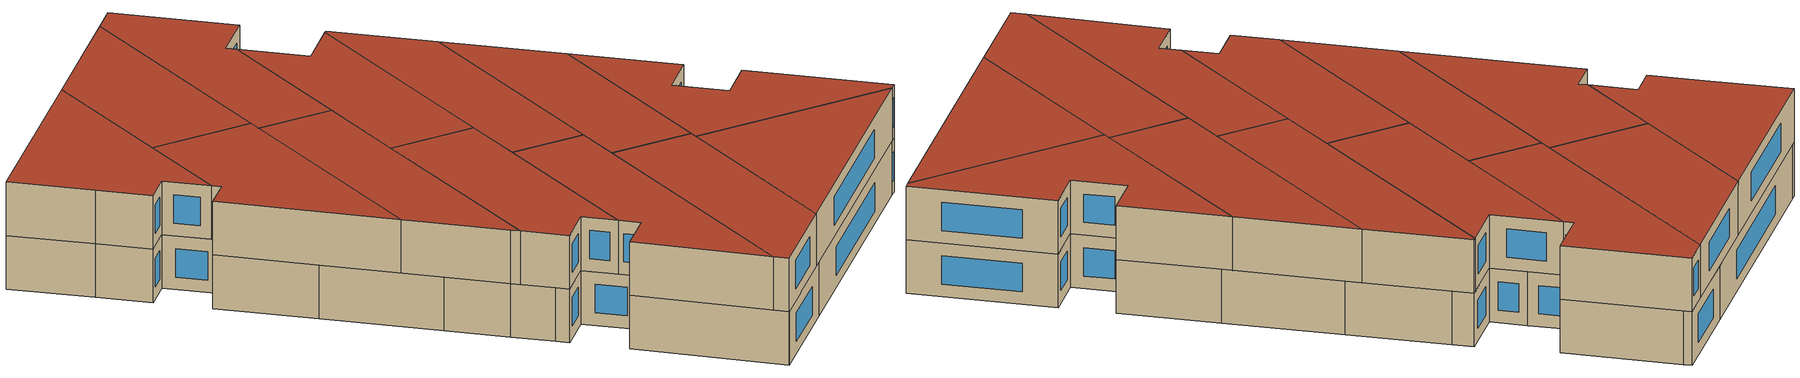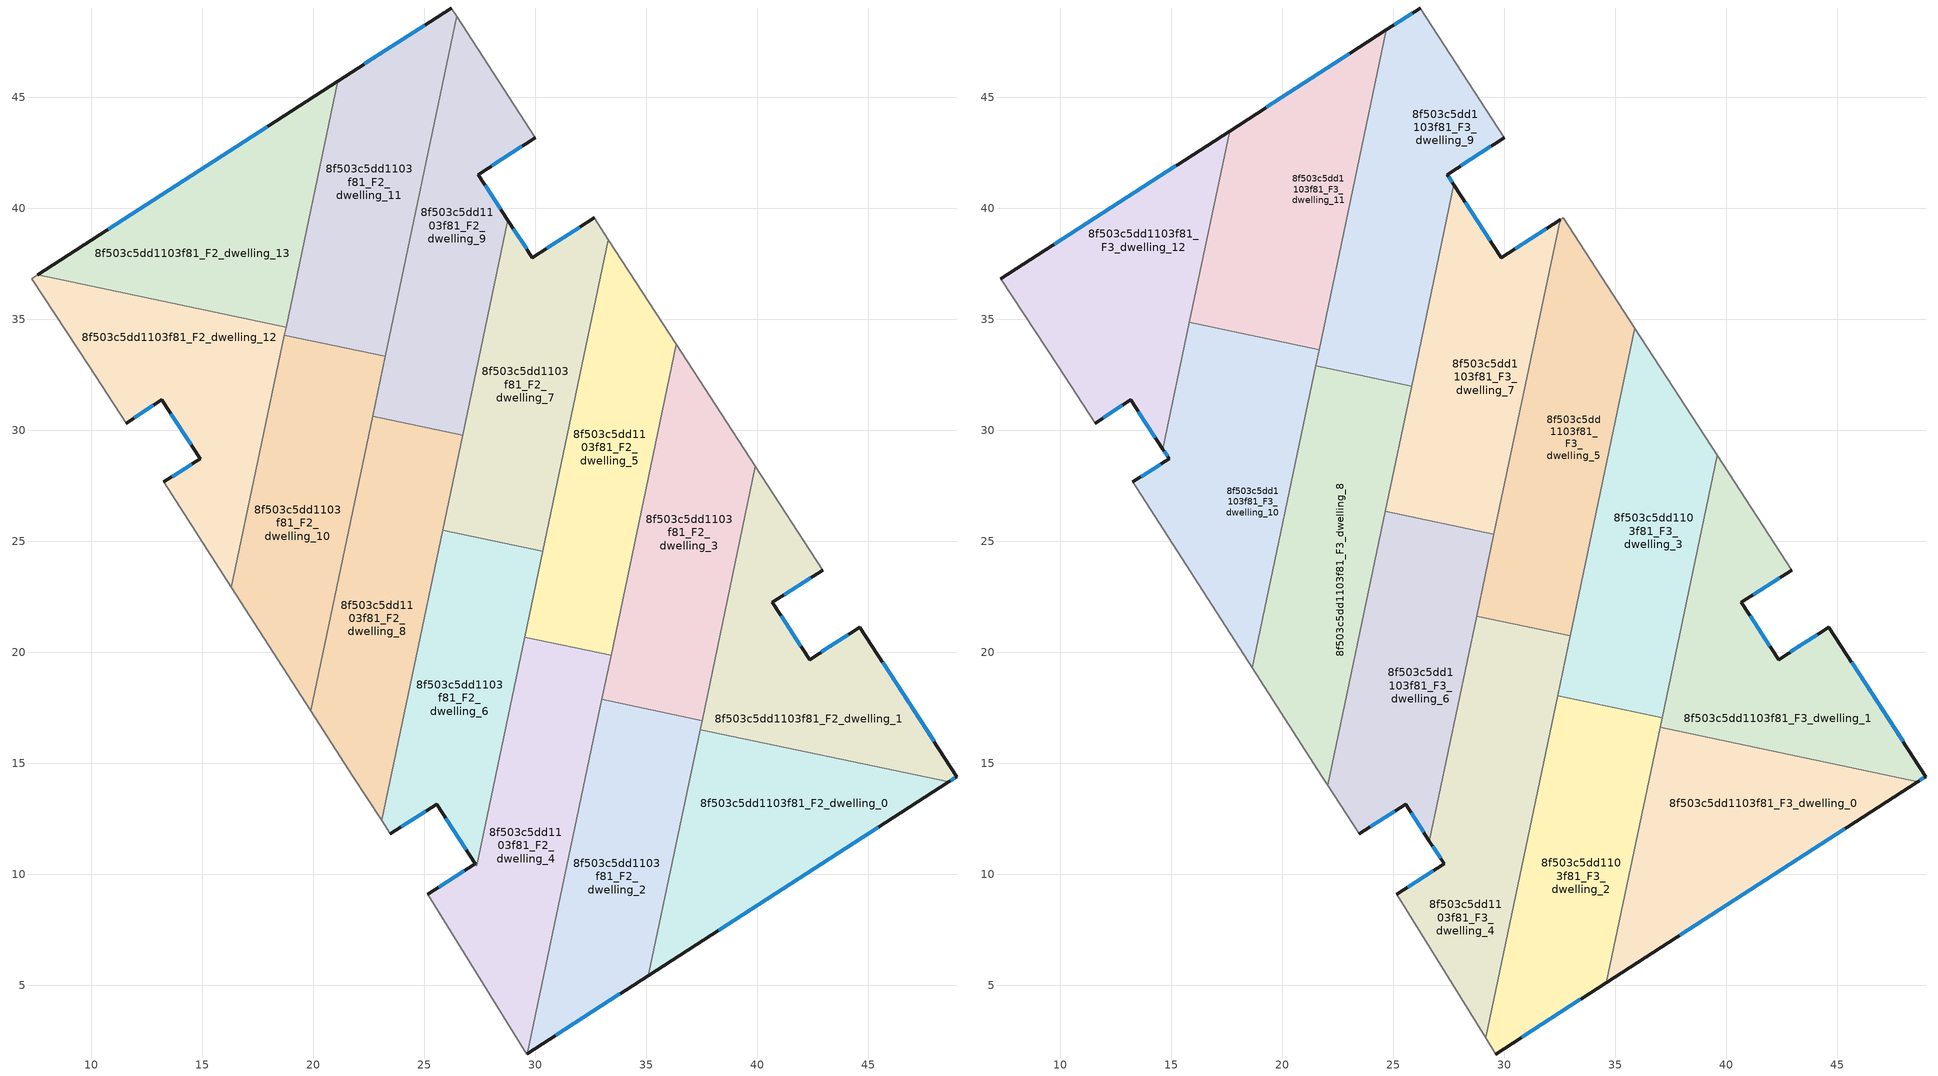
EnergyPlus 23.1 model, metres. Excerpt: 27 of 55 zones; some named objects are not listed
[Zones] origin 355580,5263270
8f503c5dd1103f81_F2_dwelling_0
 floor to 8f503c5dd1103f81_F1_dwelling_0 (EU_floor_Construction): 48.61,14.17 35.09,5.45 37.42,16.52 z6
 wall outside (EU_wall_Construction): 35.09,5.45 48.61,14.17 z6:9
 wall to 8f503c5dd1103f81_F2_dwelling_1 (EU_wall_Construction): 48.61,14.17 37.42,16.52 z6:9
 wall to 8f503c5dd1103f81_F2_dwelling_2 (EU_wall_Construction): 37.42,16.52 35.09,5.45 z6:9
 window (EU_Window_Construction): 38.27,7.49 45.44,12.12 z6.7:8.3
8f503c5dd1103f81_F2_dwelling_1
 floor to 8f503c5dd1103f81_F1_dwelling_1 (EU_floor_Construction): 42.95,23.71 40.68,22.25 42.35,19.68 44.62,21.14 48.99,14.41 48.61,14.17 37.42,16.52 39.91,28.38 z6
 wall outside (EU_wall_Construction): 48.61,14.17 48.99,14.41 44.62,21.14 42.35,19.68 40.68,22.25 42.95,23.71 z6:9
 wall adiabatic (EU_wall_Construction): 42.95,23.71 39.91,28.38 z6:9
 wall to 8f503c5dd1103f81_F2_dwelling_3 (EU_wall_Construction): 39.91,28.38 37.51,16.93 z6:9
 wall to 8f503c5dd1103f81_F2_dwelling_2 (EU_wall_Construction): 37.51,16.93 37.42,16.52 z6:9
 window (EU_Window_Construction): 44.08,20.8 42.88,20.02 / 47.96,15.99 45.64,19.56 / 48.7,14.23 48.9,14.35 / 41.21,22.6 42.41,23.37 / 41.96,20.28 41.07,21.65 z6.7:8.3
8f503c5dd1103f81_F2_dwelling_10
 floor to 8f503c5dd1103f81_F1_dwelling_10 (EU_floor_Construction): 23.23,33.34 19.88,17.37 16.31,22.93 18.7,34.29 z6
 wall to 8f503c5dd1103f81_F2_dwelling_11 (EU_wall_Construction): 23.23,33.34 18.7,34.29 z6:9
 wall adiabatic (EU_wall_Construction): 16.31,22.93 19.88,17.37 z6:9
 wall to 8f503c5dd1103f81_F2_dwelling_12 (EU_wall_Construction): 18.7,34.29 16.31,22.93 z6:9
 wall to 8f503c5dd1103f81_F2_dwelling_8 (EU_wall_Construction): 19.88,17.37 22.67,30.64 z6:9
 wall to 8f503c5dd1103f81_F2_dwelling_9 (EU_wall_Construction): 22.67,30.64 23.23,33.34 z6:9
8f503c5dd1103f81_F2_dwelling_11
 floor to 8f503c5dd1103f81_F1_dwelling_11 (EU_floor_Construction): 26.21,49.03 26.45,48.65 23.23,33.34 18.7,34.29 21.1,45.74 z6
 wall outside (EU_wall_Construction): 26.21,49.03 21.1,45.74 z6:9
 wall adiabatic (EU_wall_Construction): 26.45,48.65 26.21,49.03 z6:9
 wall to 8f503c5dd1103f81_F2_dwelling_9 (EU_wall_Construction): 23.23,33.34 26.45,48.65 z6:9
 wall to 8f503c5dd1103f81_F2_dwelling_13 (EU_wall_Construction): 21.1,45.74 18.77,34.66 z6:9
 wall to 8f503c5dd1103f81_F2_dwelling_12 (EU_wall_Construction): 18.77,34.66 18.7,34.29 z6:9
 window (EU_Window_Construction): 25.01,48.26 22.3,46.51 z6.7:8.3
8f503c5dd1103f81_F2_dwelling_12
 floor to 8f503c5dd1103f81_F1_dwelling_12 (EU_floor_Construction): 18.77,34.66 16.31,22.93 13.26,27.68 14.89,28.73 13.17,31.37 11.56,30.32 9.91,32.9 7.31,36.83 7.58,37.01 z6
 wall outside (EU_wall_Construction): 11.56,30.32 13.17,31.37 14.89,28.73 13.26,27.68 z6:9
 wall adiabatic (EU_wall_Construction): 7.58,37.01 7.31,36.83 9.91,32.9 11.56,30.32 / 13.26,27.68 16.31,22.93 z6:9
 wall to 8f503c5dd1103f81_F2_dwelling_13 (EU_wall_Construction): 18.77,34.66 7.58,37.01 z6:9
 window (EU_Window_Construction): 14.51,28.48 13.64,27.92 / 13.58,30.75 14.49,29.35 / 11.94,30.57 12.79,31.13 z6.7:8.3
8f503c5dd1103f81_F2_dwelling_13
 floor to 8f503c5dd1103f81_F1_dwelling_13 (EU_floor_Construction): 21.1,45.74 18.77,34.66 7.58,37.01 z6
 wall outside (EU_wall_Construction): 21.1,45.74 7.58,37.01 z6:9
 window (EU_Window_Construction): 17.93,43.69 10.76,39.06 z6.7:8.3
8f503c5dd1103f81_F2_dwelling_2
 floor to 8f503c5dd1103f81_F1_dwelling_2 (EU_floor_Construction): 37.51,16.93 35.09,5.45 29.64,1.92 32.99,17.88 z6
 wall outside (EU_wall_Construction): 29.64,1.92 35.09,5.45 z6:9
 wall to 8f503c5dd1103f81_F2_dwelling_3 (EU_wall_Construction): 37.51,16.93 32.99,17.88 z6:9
 wall to 8f503c5dd1103f81_F2_dwelling_4 (EU_wall_Construction): 32.99,17.88 29.64,1.92 z6:9
 window (EU_Window_Construction): 30.92,2.75 33.81,4.62 z6.7:8.3
 ceiling adiabatic (EU_roof_Construction): 34.6,5.13 37.1,17.02 32.99,17.88 29.64,1.92 z9; 35.09,5.45 37.42,16.54 37.02,16.62 37.1,17.02 34.6,5.13 z9
8f503c5dd1103f81_F2_dwelling_3
 floor to 8f503c5dd1103f81_F1_dwelling_3 (EU_floor_Construction): 36.35,33.87 39.91,28.38 37.51,16.93 32.99,17.88 z6
 wall adiabatic (EU_wall_Construction): 39.91,28.38 36.35,33.87 z6:9
 wall to 8f503c5dd1103f81_F2_dwelling_5 (EU_wall_Construction): 36.35,33.87 33.41,19.87 z6:9
 wall to 8f503c5dd1103f81_F2_dwelling_4 (EU_wall_Construction): 33.41,19.87 32.99,17.88 z6:9
 ceiling adiabatic (EU_roof_Construction): 37.51,16.93 39.91,28.38 39.59,28.88 37.11,17.06 33,17.92 32.99,17.88 z9
8f503c5dd1103f81_F2_dwelling_4
 floor to 8f503c5dd1103f81_F1_dwelling_4 (EU_floor_Construction): 33.41,19.87 29.64,1.92 29.61,1.91 25.15,9.1 27.29,10.49 27.36,10.39 29.52,20.69 z6
 wall outside (EU_wall_Construction): 27.29,10.49 25.15,9.1 z6:9
 wall to 8f503c5dd1103f81_F2_dwelling_5 (EU_wall_Construction): 33.41,19.87 29.52,20.69 z6:9
 wall adiabatic (EU_wall_Construction): 25.15,9.1 29.61,1.91 29.64,1.92 z6:9
 wall to 8f503c5dd1103f81_F2_dwelling_6 (EU_wall_Construction): 29.52,20.69 27.36,10.39 27.29,10.49 z6:9
 window (EU_Window_Construction): 26.78,10.16 25.65,9.43 z6.7:8.3
8f503c5dd1103f81_F2_dwelling_5
 floor to 8f503c5dd1103f81_F1_dwelling_5 (EU_floor_Construction): 33.28,38.59 36.35,33.87 33.41,19.87 29.52,20.69 z6
 wall adiabatic (EU_wall_Construction): 36.35,33.87 33.28,38.59 z6:9
 wall to 8f503c5dd1103f81_F2_dwelling_7 (EU_wall_Construction): 33.28,38.59 30.33,24.55 z6:9
 wall to 8f503c5dd1103f81_F2_dwelling_6 (EU_wall_Construction): 30.33,24.55 29.52,20.69 z6:9
8f503c5dd1103f81_F2_dwelling_6
 floor to 8f503c5dd1103f81_F1_dwelling_6 (EU_floor_Construction): 30.33,24.55 27.36,10.39 27.28,10.49 25.55,13.16 23.46,11.83 23.07,12.43 25.82,25.5 z6
 wall outside (EU_wall_Construction): 23.46,11.83 25.55,13.16 27.28,10.49 z6:9
 wall adiabatic (EU_wall_Construction): 23.07,12.43 23.46,11.83 z6:9
 wall to 8f503c5dd1103f81_F2_dwelling_7 (EU_wall_Construction): 30.33,24.55 25.82,25.5 z6:9
 wall to 8f503c5dd1103f81_F2_dwelling_8 (EU_wall_Construction): 25.82,25.5 23.07,12.43 z6:9
 window (EU_Window_Construction): 23.95,12.14 25.06,12.85 / 25.95,12.54 26.88,11.12 z6.7:8.3
8f503c5dd1103f81_F2_dwelling_7
 floor to 8f503c5dd1103f81_F1_dwelling_7 (EU_floor_Construction): 32.65,39.58 33.28,38.59 30.33,24.55 25.82,25.5 28.76,39.48 29.86,37.78 z6
 wall outside (EU_wall_Construction): 32.65,39.58 29.86,37.78 28.76,39.48 z6:9
 wall adiabatic (EU_wall_Construction): 33.28,38.59 32.65,39.58 z6:9
 wall to 8f503c5dd1103f81_F2_dwelling_9 (EU_wall_Construction): 28.76,39.48 26.72,29.79 z6:9
 wall to 8f503c5dd1103f81_F2_dwelling_8 (EU_wall_Construction): 26.72,29.79 25.82,25.5 z6:9
 window (EU_Window_Construction): 29.6,38.18 29.01,39.08 / 31.99,39.15 30.51,38.2 z6.7:8.3
8f503c5dd1103f81_F2_dwelling_8
 floor to 8f503c5dd1103f81_F1_dwelling_8 (EU_floor_Construction): 26.72,29.79 23.07,12.43 21.77,14.42 19.88,17.37 22.67,30.64 z6
 wall adiabatic (EU_wall_Construction): 19.88,17.37 21.77,14.42 23.07,12.43 z6:9
 wall to 8f503c5dd1103f81_F2_dwelling_9 (EU_wall_Construction): 26.72,29.79 22.67,30.64 z6:9
8f503c5dd1103f81_F2_dwelling_9
 floor to 8f503c5dd1103f81_F1_dwelling_9 (EU_floor_Construction): 26.45,48.65 30,43.19 27.42,41.53 28.76,39.48 26.72,29.79 22.67,30.64 z6
 wall outside (EU_wall_Construction): 28.76,39.48 27.42,41.53 30,43.19 z6:9
 wall adiabatic (EU_wall_Construction): 30,43.19 26.45,48.65 z6:9
 window (EU_Window_Construction): 28.03,41.92 29.4,42.8 / 28.44,39.96 27.73,41.05 z6.7:8.3
8f503c5dd1103f81_F3_dwelling_0
 floor to 8f503c5dd1103f81_F2_dwelling_0 (EU_floor_Construction): 48.61,14.17 35.09,5.45 37.42,16.52 z9
 floor adiabatic (EU_floor_Construction): 37.42,16.54 35.09,5.45 34.6,5.13 37.02,16.62 z9
 floor to 8f503c5dd1103f81_F2_dwelling_1 (EU_floor_Construction): 48.63,14.18 48.61,14.17 37.42,16.52 37.42,16.54 z9
 wall outside (EU_wall_Construction): 34.6,5.13 48.63,14.18 z9:12
 wall to 8f503c5dd1103f81_F3_dwelling_1 (EU_wall_Construction): 48.63,14.18 37.02,16.62 z9:12
 wall to 8f503c5dd1103f81_F3_dwelling_2 (EU_wall_Construction): 37.02,16.62 34.6,5.13 z9:12
 window (EU_Window_Construction): 37.9,7.25 45.34,12.05 z9.7:11.3
 roof outside (EU_roof_Construction): 48.63,14.18 37.02,16.62 34.6,5.13 z12
8f503c5dd1103f81_F3_dwelling_1
 floor to 8f503c5dd1103f81_F2_dwelling_1 (EU_floor_Construction): 42.95,23.71 40.68,22.25 42.35,19.68 44.62,21.14 48.99,14.41 48.63,14.18 37.42,16.54 39.91,28.38 z9
 floor adiabatic (EU_floor_Construction): 39.59,28.88 39.91,28.38 37.51,16.93 37.1,17.02 z9
 floor to 8f503c5dd1103f81_F2_dwelling_2 (EU_floor_Construction): 37.51,16.93 37.42,16.54 37.02,16.62 37.1,17.02 z9
 wall outside (EU_wall_Construction): 48.63,14.18 48.99,14.41 44.62,21.14 42.35,19.68 40.68,22.25 42.95,23.71 z9:12
 wall adiabatic (EU_wall_Construction): 42.95,23.71 39.59,28.88 z9:12
 wall to 8f503c5dd1103f81_F3_dwelling_3 (EU_wall_Construction): 39.59,28.88 37.11,17.06 z9:12
 wall to 8f503c5dd1103f81_F3_dwelling_2 (EU_wall_Construction): 37.11,17.06 37.02,16.62 z9:12
 window (EU_Window_Construction): 44.08,20.8 42.88,20.02 / 47.96,15.99 45.64,19.56 / 48.72,14.23 48.9,14.36 / 41.21,22.6 42.41,23.37 / 41.96,20.28 41.07,21.65 z9.7:11.3
 roof outside (EU_roof_Construction): 48.99,14.41 44.62,21.14 42.35,19.68 40.68,22.25 42.95,23.71 39.59,28.88 37.02,16.62 48.63,14.18 z12
8f503c5dd1103f81_F3_dwelling_10
 floor to 8f503c5dd1103f81_F2_dwelling_10 (EU_floor_Construction): 21.65,33.64 18.64,19.3 16.31,22.93 18.69,34.26 z9
 floor to 8f503c5dd1103f81_F2_dwelling_12 (EU_floor_Construction): 18.69,34.26 16.31,22.93 13.26,27.68 14.89,28.73 14.61,29.16 15.81,34.87 z9
 wall outside (EU_wall_Construction): 14.61,29.16 14.89,28.73 13.26,27.68 z9:12
 wall adiabatic (EU_wall_Construction): 13.26,27.68 18.64,19.3 z9:12
 wall to 8f503c5dd1103f81_F3_dwelling_11 (EU_wall_Construction): 21.65,33.64 15.81,34.87 z9:12
 wall to 8f503c5dd1103f81_F3_dwelling_8 (EU_wall_Construction): 18.64,19.3 21.5,32.91 z9:12
 wall to 8f503c5dd1103f81_F3_dwelling_12 (EU_wall_Construction): 15.81,34.87 14.61,29.16 z9:12
 wall to 8f503c5dd1103f81_F3_dwelling_9 (EU_wall_Construction): 21.5,32.91 21.65,33.64 z9:12
 window (EU_Window_Construction): 14.51,28.48 13.64,27.92 / 14.68,29.06 14.83,28.83 z9.7:11.3
 roof outside (EU_roof_Construction): 18.64,19.3 21.65,33.64 15.81,34.87 14.61,29.16 14.89,28.73 13.26,27.68 z12
8f503c5dd1103f81_F3_dwelling_11
 floor to 8f503c5dd1103f81_F2_dwelling_11 (EU_floor_Construction): 24.68,48.04 21.66,33.67 18.7,34.29 21.1,45.74 z9
 floor to 8f503c5dd1103f81_F2_dwelling_13 (EU_floor_Construction): 21.1,45.74 18.77,34.66 15.89,35.26 17.62,43.49 z9
 floor to 8f503c5dd1103f81_F2_dwelling_12 (EU_floor_Construction): 18.77,34.66 18.7,34.29 18.69,34.26 15.81,34.87 15.89,35.26 z9
 floor to 8f503c5dd1103f81_F2_dwelling_10 (EU_floor_Construction): 21.66,33.67 21.65,33.64 18.69,34.26 18.7,34.29 z9
 wall outside (EU_wall_Construction): 24.68,48.04 17.62,43.49 z9:12
 wall to 8f503c5dd1103f81_F3_dwelling_9 (EU_wall_Construction): 21.65,33.64 24.68,48.04 z9:12
 wall to 8f503c5dd1103f81_F3_dwelling_12 (EU_wall_Construction): 17.62,43.49 15.81,34.87 z9:12
 window (EU_Window_Construction): 23.02,46.98 19.28,44.56 z9.7:11.3
 roof outside (EU_roof_Construction): 21.65,33.64 24.68,48.04 17.62,43.49 15.81,34.87 z12
8f503c5dd1103f81_F3_dwelling_12
 floor to 8f503c5dd1103f81_F2_dwelling_12 (EU_floor_Construction): 15.89,35.26 14.61,29.16 13.17,31.37 11.56,30.32 9.91,32.9 7.31,36.83 7.58,37.01 z9
 floor to 8f503c5dd1103f81_F2_dwelling_13 (EU_floor_Construction): 17.62,43.49 15.89,35.26 7.58,37.01 z9
 wall outside (EU_wall_Construction): 17.62,43.49 7.31,36.83 / 11.56,30.32 13.17,31.37 14.61,29.16 z9:12
 wall adiabatic (EU_wall_Construction): 7.31,36.83 9.91,32.9 11.56,30.32 z9:12
 window (EU_Window_Construction): 15.2,41.93 9.73,38.4 / 13.51,30.85 14.27,29.68 / 11.94,30.57 12.79,31.13 z9.7:11.3
 roof outside (EU_roof_Construction): 14.61,29.16 17.62,43.49 7.31,36.83 9.91,32.9 11.56,30.32 13.17,31.37 z12
8f503c5dd1103f81_F3_dwelling_2
 floor to 8f503c5dd1103f81_F2_dwelling_4 (EU_floor_Construction): 33,17.92 29.64,1.92 29.61,1.91 29.16,2.64 32.4,18.05 z9
 floor adiabatic (EU_floor_Construction): 37.11,17.06 34.6,5.13 29.61,1.91 29.64,1.92 33,17.92 z9
 wall outside (EU_wall_Construction): 29.61,1.91 34.6,5.13 z9:12
 wall to 8f503c5dd1103f81_F3_dwelling_3 (EU_wall_Construction): 37.11,17.06 32.4,18.05 z9:12
 wall adiabatic (EU_wall_Construction): 29.16,2.64 29.61,1.91 z9:12
 wall to 8f503c5dd1103f81_F3_dwelling_4 (EU_wall_Construction): 32.4,18.05 29.16,2.64 z9:12
 window (EU_Window_Construction): 30.79,2.67 33.43,4.37 z9.7:11.3
 roof outside (EU_roof_Construction): 34.6,5.13 37.11,17.06 32.4,18.05 29.16,2.64 29.61,1.91 z12
8f503c5dd1103f81_F3_dwelling_3
 floor to 8f503c5dd1103f81_F2_dwelling_3 (EU_floor_Construction): 36.35,33.87 39.59,28.88 37.11,17.06 33,17.92 z9
 floor to 8f503c5dd1103f81_F2_dwelling_5 (EU_floor_Construction): 35.88,34.6 36.35,33.87 33.41,19.87 32.81,20 z9
 floor to 8f503c5dd1103f81_F2_dwelling_4 (EU_floor_Construction): 33.41,19.87 33,17.92 32.4,18.05 32.81,20 z9
 wall adiabatic (EU_wall_Construction): 39.59,28.88 35.88,34.6 z9:12
 wall to 8f503c5dd1103f81_F3_dwelling_5 (EU_wall_Construction): 35.88,34.6 32.97,20.76 z9:12
 wall to 8f503c5dd1103f81_F3_dwelling_4 (EU_wall_Construction): 32.97,20.76 32.4,18.05 z9:12
 roof outside (EU_roof_Construction): 37.11,17.06 39.59,28.88 35.88,34.6 32.4,18.05 z12
8f503c5dd1103f81_F3_dwelling_4
 floor to 8f503c5dd1103f81_F2_dwelling_4 (EU_floor_Construction): 32.81,20 29.16,2.64 25.15,9.1 27.29,10.49 27.36,10.39 29.52,20.69 z9
 floor to 8f503c5dd1103f81_F2_dwelling_6 (EU_floor_Construction): 29.68,21.45 27.36,10.39 27.29,10.49 26.63,11.5 28.76,21.64 z9
 floor to 8f503c5dd1103f81_F2_dwelling_5 (EU_floor_Construction): 32.97,20.76 32.81,20 29.52,20.69 29.68,21.45 z9
 wall outside (EU_wall_Construction): 26.63,11.5 27.29,10.49 25.15,9.1 z9:12
 wall to 8f503c5dd1103f81_F3_dwelling_5 (EU_wall_Construction): 32.97,20.76 28.76,21.64 z9:12
 wall adiabatic (EU_wall_Construction): 25.15,9.1 29.16,2.64 z9:12
 wall to 8f503c5dd1103f81_F3_dwelling_6 (EU_wall_Construction): 28.76,21.64 26.63,11.5 z9:12
 window (EU_Window_Construction): 26.78,11.26 27.13,10.72 / 26.79,10.16 25.65,9.43 z9.7:11.3
 roof outside (EU_roof_Construction): 29.16,2.64 32.97,20.76 28.76,21.64 26.63,11.5 27.29,10.49 25.15,9.1 z12
8f503c5dd1103f81_F3_dwelling_5
 floor to 8f503c5dd1103f81_F2_dwelling_5 (EU_floor_Construction): 33.28,38.59 35.88,34.6 32.97,20.76 29.68,21.45 z9
 floor to 8f503c5dd1103f81_F2_dwelling_7 (EU_floor_Construction): 32.65,39.58 33.28,38.59 30.33,24.55 29.41,24.74 32.51,39.49 z9
 floor to 8f503c5dd1103f81_F2_dwelling_6 (EU_floor_Construction): 30.33,24.55 29.68,21.45 28.76,21.64 29.41,24.74 z9
 wall adiabatic (EU_wall_Construction): 35.88,34.6 32.65,39.58 32.51,39.49 z9:12
 wall to 8f503c5dd1103f81_F3_dwelling_7 (EU_wall_Construction): 32.51,39.49 29.53,25.32 z9:12
 wall to 8f503c5dd1103f81_F3_dwelling_6 (EU_wall_Construction): 29.53,25.32 28.76,21.64 z9:12
 roof outside (EU_roof_Construction): 32.97,20.76 35.88,34.6 32.65,39.58 32.51,39.49 28.76,21.64 z12
8f503c5dd1103f81_F3_dwelling_6
 floor to 8f503c5dd1103f81_F2_dwelling_6 (EU_floor_Construction): 29.41,24.74 26.63,11.5 25.55,13.16 23.46,11.83 23.07,12.43 25.82,25.5 z9
 floor to 8f503c5dd1103f81_F2_dwelling_8 (EU_floor_Construction): 25.94,26.08 23.07,12.43 22.04,14.01 24.63,26.35 z9
 floor to 8f503c5dd1103f81_F2_dwelling_7 (EU_floor_Construction): 29.53,25.32 29.41,24.74 25.82,25.5 25.94,26.08 z9
 wall outside (EU_wall_Construction): 23.46,11.83 25.55,13.16 26.63,11.5 z9:12
 wall to 8f503c5dd1103f81_F3_dwelling_7 (EU_wall_Construction): 29.53,25.32 24.63,26.35 z9:12
 wall adiabatic (EU_wall_Construction): 22.04,14.01 23.46,11.83 z9:12
 wall to 8f503c5dd1103f81_F3_dwelling_8 (EU_wall_Construction): 24.63,26.35 22.04,14.01 z9:12
 window (EU_Window_Construction): 25.8,12.77 26.37,11.89 / 23.95,12.14 25.06,12.85 z9.7:11.3
 roof outside (EU_roof_Construction): 26.63,11.5 29.53,25.32 24.63,26.35 22.04,14.01 23.46,11.83 25.55,13.16 z12
8f503c5dd1103f81_F3_dwelling_7
 floor to 8f503c5dd1103f81_F2_dwelling_7 (EU_floor_Construction): 32.51,39.49 29.53,25.32 25.94,26.08 28.75,39.48 29.86,37.78 z9
 floor to 8f503c5dd1103f81_F2_dwelling_9 (EU_floor_Construction): 27.72,41.06 28.75,39.48 26.72,29.79 25.41,30.07 z9
 floor to 8f503c5dd1103f81_F2_dwelling_8 (EU_floor_Construction): 26.72,29.79 25.94,26.08 24.63,26.35 25.41,30.07 z9
 wall outside (EU_wall_Construction): 32.51,39.49 29.86,37.78 27.72,41.06 z9:12
 wall to 8f503c5dd1103f81_F3_dwelling_9 (EU_wall_Construction): 27.72,41.06 25.82,32 z9:12
 wall to 8f503c5dd1103f81_F3_dwelling_8 (EU_wall_Construction): 25.82,32 24.63,26.35 z9:12
 window (EU_Window_Construction): 31.89,39.08 30.48,38.18 / 29.36,38.55 28.23,40.29 z9.7:11.3
 roof outside (EU_roof_Construction): 29.53,25.32 32.51,39.49 29.86,37.78 27.72,41.06 24.63,26.35 z12
8f503c5dd1103f81_F3_dwelling_8
 floor to 8f503c5dd1103f81_F2_dwelling_8 (EU_floor_Construction): 25.41,30.07 22.04,14.01 21.77,14.42 19.88,17.37 22.67,30.64 z9
 floor to 8f503c5dd1103f81_F2_dwelling_10 (EU_floor_Construction): 23.07,32.57 19.88,17.37 18.64,19.3 21.5,32.91 z9
 floor to 8f503c5dd1103f81_F2_dwelling_9 (EU_floor_Construction): 25.82,32 25.41,30.07 22.67,30.64 23.07,32.57 z9
 wall adiabatic (EU_wall_Construction): 18.64,19.3 21.77,14.42 22.04,14.01 z9:12
 wall to 8f503c5dd1103f81_F3_dwelling_9 (EU_wall_Construction): 25.82,32 21.5,32.91 z9:12
 roof outside (EU_roof_Construction): 22.04,14.01 25.82,32 21.5,32.91 18.64,19.3 21.77,14.42 z12
8f503c5dd1103f81_F3_dwelling_9
 floor to 8f503c5dd1103f81_F2_dwelling_9 (EU_floor_Construction): 26.45,48.65 30,43.19 27.42,41.53 27.72,41.06 25.82,32 23.07,32.57 z9
 floor to 8f503c5dd1103f81_F2_dwelling_11 (EU_floor_Construction): 26.21,49.03 26.45,48.65 23.23,33.34 21.66,33.67 24.68,48.04 z9
 floor to 8f503c5dd1103f81_F2_dwelling_10 (EU_floor_Construction): 23.23,33.34 23.07,32.57 21.5,32.91 21.66,33.67 z9
 wall outside (EU_wall_Construction): 27.72,41.06 27.42,41.53 30,43.19 / 26.21,49.03 24.68,48.04 z9:12
 wall adiabatic (EU_wall_Construction): 30,43.19 26.21,49.03 z9:12
 window (EU_Window_Construction): 28.03,41.92 29.4,42.8 / 27.65,41.17 27.49,41.42 / 25.85,48.8 25.04,48.28 z9.7:11.3
 roof outside (EU_roof_Construction): 25.82,32 27.72,41.06 27.42,41.53 30,43.19 26.21,49.03 24.68,48.04 21.5,32.91 z12
[Building]
EU S2 Campaign: North Axis=0; Terrain=City; Solar Distribution=FullExterior
[Site:Location]
Budapest.Ferenc.Liszt.Intl.AP: Latitude=47.437; Longitude=19.256; Time Zone=1; Elevation=185
[SizingPeriod:WeatherFileDays]
AnnualSizingPeriod: Begin Month=1; Begin Day of Month=1; End Month=12; End Day of Month=31; Day of Week for Start Day=Monday; Use Weather File Daylight Saving Period=No; Use Weather File Rain and Snow Indicators=No
[MATERIAL]
EU_InternalMass_Material: Roughness=MediumRough; Thickness=0.1; Conductivity=1; Density=1800; Specific Heat=900; Thermal Absorptance=0.9; Solar Absorptance=0.7; Visible Absorptance=0.7
[MATERIAL:NOMASS] Roughness=MediumRough; Thermal Absorptance=0.9; Solar Absorptance=0.7; Visible Absorptance=0.7
Name | Thermal Resistance
EU_wall_NoMass | 0.832559
EU_roof_NoMass | 1.39638
EU_floor_NoMass | 0.872794
[WINDOWMATERIAL:SIMPLEGLAZINGSYSTEM]
EU_Window_SimpleGlazing: UFactor=2.79869; Solar Heat Gain Coefficient=0.75; Visible Transmittance=0.75
[CONSTRUCTION]
EU_wall_Construction: EU_wall_NoMass
EU_roof_Construction: EU_roof_NoMass
EU_floor_Construction: EU_floor_NoMass
EU_Window_Construction: EU_Window_SimpleGlazing
EU_InternalMass_Construction: EU_InternalMass_Material
[ZONE] Type=1; Multiplier=1; Ceiling Height=autocalculate; Floor Area=autocalculate; Part of Total Floor Area=Yes
Name | Volume
8f503c5dd1103f81_F2_dwelling_0 | 194.207
8f503c5dd1103f81_F3_dwelling_0 | 209.135
8f503c5dd1103f81_F2_dwelling_1 | 194.217
8f503c5dd1103f81_F3_dwelling_1 | 209.12
8f503c5dd1103f81_F2_dwelling_10 | 194.247
8f503c5dd1103f81_F3_dwelling_10 | 210.712
8f503c5dd1103f81_F2_dwelling_11 | 194.225
8f503c5dd1103f81_F3_dwelling_11 | 210.7
8f503c5dd1103f81_F2_dwelling_12 | 194.194
8f503c5dd1103f81_F3_dwelling_12 | 206.041
8f503c5dd1103f81_F2_dwelling_13; 8f503c5dd1103f81_F2_dwelling_3 | 194.211
8f503c5dd1103f81_F2_dwelling_2 | 194.21
8f503c5dd1103f81_F3_dwelling_2 | 209.133
8f503c5dd1103f81_F3_dwelling_3 | 209.148
8f503c5dd1103f81_F2_dwelling_4 | 205.143
8f503c5dd1103f81_F3_dwelling_4 | 210.52
8f503c5dd1103f81_F2_dwelling_5 | 194.221
8f503c5dd1103f81_F3_dwelling_5 | 210.517
8f503c5dd1103f81_F2_dwelling_6 | 182.99
8f503c5dd1103f81_F3_dwelling_6 | 202.966
8f503c5dd1103f81_F2_dwelling_7 | 193.907
8f503c5dd1103f81_F3_dwelling_7 | 202.959
8f503c5dd1103f81_F2_dwelling_8 | 194.491
8f503c5dd1103f81_F3_dwelling_8 | 213.937
8f503c5dd1103f81_F2_dwelling_9 | 194.504
8f503c5dd1103f81_F3_dwelling_9 | 213.932
[INTERNALMASS] Construction=EU_InternalMass_Construction
Name | Zone or ZoneList | Surface Area
8f503c5dd1103f81_F2_dwelling_0_EU_InternalMass | 8f503c5dd1103f81_F2_dwelling_0 | 64.7396
8f503c5dd1103f81_F2_dwelling_1_EU_InternalMass | 8f503c5dd1103f81_F2_dwelling_1 | 64.7382
8f503c5dd1103f81_F2_dwelling_2_EU_InternalMass | 8f503c5dd1103f81_F2_dwelling_2 | 64.7358
8f503c5dd1103f81_F2_dwelling_3_EU_InternalMass | 8f503c5dd1103f81_F2_dwelling_3 | 64.7337
8f503c5dd1103f81_F2_dwelling_4_EU_InternalMass | 8f503c5dd1103f81_F2_dwelling_4 | 68.3747
8f503c5dd1103f81_F2_dwelling_5_EU_InternalMass | 8f503c5dd1103f81_F2_dwelling_5 | 64.7403
8f503c5dd1103f81_F2_dwelling_6_EU_InternalMass | 8f503c5dd1103f81_F2_dwelling_6 | 60.9961
8f503c5dd1103f81_F2_dwelling_7_EU_InternalMass | 8f503c5dd1103f81_F2_dwelling_7 | 64.6354
8f503c5dd1103f81_F2_dwelling_8_EU_InternalMass | 8f503c5dd1103f81_F2_dwelling_8 | 64.8299
8f503c5dd1103f81_F2_dwelling_9_EU_InternalMass | 8f503c5dd1103f81_F2_dwelling_9 | 64.8374
8f503c5dd1103f81_F2_dwelling_10_EU_InternalMass | 8f503c5dd1103f81_F2_dwelling_10 | 64.7494
8f503c5dd1103f81_F2_dwelling_11_EU_InternalMass | 8f503c5dd1103f81_F2_dwelling_11 | 64.7433
8f503c5dd1103f81_F2_dwelling_12_EU_InternalMass | 8f503c5dd1103f81_F2_dwelling_12 | 64.7325
8f503c5dd1103f81_F2_dwelling_13_EU_InternalMass | 8f503c5dd1103f81_F2_dwelling_13 | 64.7359
8f503c5dd1103f81_F3_dwelling_0_EU_InternalMass | 8f503c5dd1103f81_F3_dwelling_0 | 69.7123
8f503c5dd1103f81_F3_dwelling_1_EU_InternalMass | 8f503c5dd1103f81_F3_dwelling_1 | 69.7069
8f503c5dd1103f81_F3_dwelling_2_EU_InternalMass | 8f503c5dd1103f81_F3_dwelling_2 | 69.7112
8f503c5dd1103f81_F3_dwelling_3_EU_InternalMass | 8f503c5dd1103f81_F3_dwelling_3 | 69.7165
8f503c5dd1103f81_F3_dwelling_4_EU_InternalMass | 8f503c5dd1103f81_F3_dwelling_4 | 70.1739
8f503c5dd1103f81_F3_dwelling_5_EU_InternalMass | 8f503c5dd1103f81_F3_dwelling_5 | 70.1727
8f503c5dd1103f81_F3_dwelling_6_EU_InternalMass | 8f503c5dd1103f81_F3_dwelling_6 | 67.6558
8f503c5dd1103f81_F3_dwelling_7_EU_InternalMass | 8f503c5dd1103f81_F3_dwelling_7 | 67.6533
8f503c5dd1103f81_F3_dwelling_8_EU_InternalMass | 8f503c5dd1103f81_F3_dwelling_8 | 71.3119
8f503c5dd1103f81_F3_dwelling_9_EU_InternalMass | 8f503c5dd1103f81_F3_dwelling_9 | 71.313
8f503c5dd1103f81_F3_dwelling_10_EU_InternalMass | 8f503c5dd1103f81_F3_dwelling_10 | 70.2376
8f503c5dd1103f81_F3_dwelling_11_EU_InternalMass | 8f503c5dd1103f81_F3_dwelling_11 | 70.233
8f503c5dd1103f81_F3_dwelling_12_EU_InternalMass | 8f503c5dd1103f81_F3_dwelling_12 | 68.6806
[OTHEREQUIPMENT] Fuel Type=Electricity; Design Level Calculation Method=Watts/Area; Power per Zone Floor Area=1; Fraction Latent=0; Fraction Radiant=0; Fraction Lost=0; Carbon Dioxide Generation Rate=0; EndUse Subcategory=EU_Step8_InternalGains
Name | Zone or ZoneList or Space or SpaceList | Schedule
EU_Step8_InternalGain_8f503c5dd1103f81_F2_dwelling_0_f000 | 8f503c5dd1103f81_F2_dwelling_0 | EU_Step8_GainSchedule_8f503c5dd1103f81_F2_dwelling_0_f000
EU_Step8_InternalGain_8f503c5dd1103f81_F2_dwelling_1_f000 | 8f503c5dd1103f81_F2_dwelling_1 | EU_Step8_GainSchedule_8f503c5dd1103f81_F2_dwelling_1_f000
EU_Step8_InternalGain_8f503c5dd1103f81_F2_dwelling_2_f000 | 8f503c5dd1103f81_F2_dwelling_2 | EU_Step8_GainSchedule_8f503c5dd1103f81_F2_dwelling_2_f000
EU_Step8_InternalGain_8f503c5dd1103f81_F2_dwelling_3_f000 | 8f503c5dd1103f81_F2_dwelling_3 | EU_Step8_GainSchedule_8f503c5dd1103f81_F2_dwelling_3_f000
EU_Step8_InternalGain_8f503c5dd1103f81_F2_dwelling_4_f000 | 8f503c5dd1103f81_F2_dwelling_4 | EU_Step8_GainSchedule_8f503c5dd1103f81_F2_dwelling_4_f000
EU_Step8_InternalGain_8f503c5dd1103f81_F2_dwelling_5_f000 | 8f503c5dd1103f81_F2_dwelling_5 | EU_Step8_GainSchedule_8f503c5dd1103f81_F2_dwelling_5_f000
EU_Step8_InternalGain_8f503c5dd1103f81_F2_dwelling_6_f000 | 8f503c5dd1103f81_F2_dwelling_6 | EU_Step8_GainSchedule_8f503c5dd1103f81_F2_dwelling_6_f000
EU_Step8_InternalGain_8f503c5dd1103f81_F2_dwelling_7_f000 | 8f503c5dd1103f81_F2_dwelling_7 | EU_Step8_GainSchedule_8f503c5dd1103f81_F2_dwelling_7_f000
EU_Step8_InternalGain_8f503c5dd1103f81_F2_dwelling_8_f000 | 8f503c5dd1103f81_F2_dwelling_8 | EU_Step8_GainSchedule_8f503c5dd1103f81_F2_dwelling_8_f000
EU_Step8_InternalGain_8f503c5dd1103f81_F2_dwelling_9_f000 | 8f503c5dd1103f81_F2_dwelling_9 | EU_Step8_GainSchedule_8f503c5dd1103f81_F2_dwelling_9_f000
EU_Step8_InternalGain_8f503c5dd1103f81_F2_dwelling_10_f000 | 8f503c5dd1103f81_F2_dwelling_10 | EU_Step8_GainSchedule_8f503c5dd1103f81_F2_dwelling_10_f000
EU_Step8_InternalGain_8f503c5dd1103f81_F2_dwelling_11_f000 | 8f503c5dd1103f81_F2_dwelling_11 | EU_Step8_GainSchedule_8f503c5dd1103f81_F2_dwelling_11_f000
EU_Step8_InternalGain_8f503c5dd1103f81_F2_dwelling_12_f000 | 8f503c5dd1103f81_F2_dwelling_12 | EU_Step8_GainSchedule_8f503c5dd1103f81_F2_dwelling_12_f000
EU_Step8_InternalGain_8f503c5dd1103f81_F2_dwelling_13_f000 | 8f503c5dd1103f81_F2_dwelling_13 | EU_Step8_GainSchedule_8f503c5dd1103f81_F2_dwelling_13_f000
EU_Step8_InternalGain_8f503c5dd1103f81_F3_dwelling_0_f000 | 8f503c5dd1103f81_F3_dwelling_0 | EU_Step8_GainSchedule_8f503c5dd1103f81_F3_dwelling_0_f000
EU_Step8_InternalGain_8f503c5dd1103f81_F3_dwelling_1_f000 | 8f503c5dd1103f81_F3_dwelling_1 | EU_Step8_GainSchedule_8f503c5dd1103f81_F3_dwelling_1_f000
EU_Step8_InternalGain_8f503c5dd1103f81_F3_dwelling_2_f000 | 8f503c5dd1103f81_F3_dwelling_2 | EU_Step8_GainSchedule_8f503c5dd1103f81_F3_dwelling_2_f000
EU_Step8_InternalGain_8f503c5dd1103f81_F3_dwelling_3_f000 | 8f503c5dd1103f81_F3_dwelling_3 | EU_Step8_GainSchedule_8f503c5dd1103f81_F3_dwelling_3_f000
EU_Step8_InternalGain_8f503c5dd1103f81_F3_dwelling_4_f000 | 8f503c5dd1103f81_F3_dwelling_4 | EU_Step8_GainSchedule_8f503c5dd1103f81_F3_dwelling_4_f000
EU_Step8_InternalGain_8f503c5dd1103f81_F3_dwelling_5_f000 | 8f503c5dd1103f81_F3_dwelling_5 | EU_Step8_GainSchedule_8f503c5dd1103f81_F3_dwelling_5_f000
EU_Step8_InternalGain_8f503c5dd1103f81_F3_dwelling_6_f000 | 8f503c5dd1103f81_F3_dwelling_6 | EU_Step8_GainSchedule_8f503c5dd1103f81_F3_dwelling_6_f000
EU_Step8_InternalGain_8f503c5dd1103f81_F3_dwelling_7_f000 | 8f503c5dd1103f81_F3_dwelling_7 | EU_Step8_GainSchedule_8f503c5dd1103f81_F3_dwelling_7_f000
EU_Step8_InternalGain_8f503c5dd1103f81_F3_dwelling_8_f000 | 8f503c5dd1103f81_F3_dwelling_8 | EU_Step8_GainSchedule_8f503c5dd1103f81_F3_dwelling_8_f000
EU_Step8_InternalGain_8f503c5dd1103f81_F3_dwelling_9_f000 | 8f503c5dd1103f81_F3_dwelling_9 | EU_Step8_GainSchedule_8f503c5dd1103f81_F3_dwelling_9_f000
EU_Step8_InternalGain_8f503c5dd1103f81_F3_dwelling_10_f000 | 8f503c5dd1103f81_F3_dwelling_10 | EU_Step8_GainSchedule_8f503c5dd1103f81_F3_dwelling_10_f000
EU_Step8_InternalGain_8f503c5dd1103f81_F3_dwelling_11_f000 | 8f503c5dd1103f81_F3_dwelling_11 | EU_Step8_GainSchedule_8f503c5dd1103f81_F3_dwelling_11_f000
EU_Step8_InternalGain_8f503c5dd1103f81_F3_dwelling_12_f000 | 8f503c5dd1103f81_F3_dwelling_12 | EU_Step8_GainSchedule_8f503c5dd1103f81_F3_dwelling_12_f000
[ZONEVENTILATION:DESIGNFLOWRATE] Schedule=EU_AlwaysOn; Design Flow Rate Calculation Method=AirChanges/Hour; Air Changes per Hour=0.475469; Ventilation Type=Natural; Fan Pressure Rise=0; Fan Total Efficiency=1; Constant Term Coefficient=1; Temperature Term Coefficient=0; Velocity Term Coefficient=0; Velocity Squared Term Coefficient=0; Minimum Indoor Temperature=-100; Maximum Indoor Temperature=100; Delta Temperature=-100; Minimum Outdoor Temperature=-100; Maximum Outdoor Temperature=100; Maximum Wind Speed=40
Name | Zone or ZoneList or Space or SpaceList
EU_ConstantAir_8f503c5dd1103f81_F2_dwelling_0 | 8f503c5dd1103f81_F2_dwelling_0
EU_ConstantAir_8f503c5dd1103f81_F2_dwelling_1 | 8f503c5dd1103f81_F2_dwelling_1
EU_ConstantAir_8f503c5dd1103f81_F2_dwelling_2 | 8f503c5dd1103f81_F2_dwelling_2
EU_ConstantAir_8f503c5dd1103f81_F2_dwelling_3 | 8f503c5dd1103f81_F2_dwelling_3
EU_ConstantAir_8f503c5dd1103f81_F2_dwelling_4 | 8f503c5dd1103f81_F2_dwelling_4
EU_ConstantAir_8f503c5dd1103f81_F2_dwelling_5 | 8f503c5dd1103f81_F2_dwelling_5
EU_ConstantAir_8f503c5dd1103f81_F2_dwelling_6 | 8f503c5dd1103f81_F2_dwelling_6
EU_ConstantAir_8f503c5dd1103f81_F2_dwelling_7 | 8f503c5dd1103f81_F2_dwelling_7
EU_ConstantAir_8f503c5dd1103f81_F2_dwelling_8 | 8f503c5dd1103f81_F2_dwelling_8
EU_ConstantAir_8f503c5dd1103f81_F2_dwelling_9 | 8f503c5dd1103f81_F2_dwelling_9
EU_ConstantAir_8f503c5dd1103f81_F2_dwelling_10 | 8f503c5dd1103f81_F2_dwelling_10
EU_ConstantAir_8f503c5dd1103f81_F2_dwelling_11 | 8f503c5dd1103f81_F2_dwelling_11
EU_ConstantAir_8f503c5dd1103f81_F2_dwelling_12 | 8f503c5dd1103f81_F2_dwelling_12
EU_ConstantAir_8f503c5dd1103f81_F2_dwelling_13 | 8f503c5dd1103f81_F2_dwelling_13
EU_ConstantAir_8f503c5dd1103f81_F3_dwelling_0 | 8f503c5dd1103f81_F3_dwelling_0
EU_ConstantAir_8f503c5dd1103f81_F3_dwelling_1 | 8f503c5dd1103f81_F3_dwelling_1
EU_ConstantAir_8f503c5dd1103f81_F3_dwelling_2 | 8f503c5dd1103f81_F3_dwelling_2
EU_ConstantAir_8f503c5dd1103f81_F3_dwelling_3 | 8f503c5dd1103f81_F3_dwelling_3
EU_ConstantAir_8f503c5dd1103f81_F3_dwelling_4 | 8f503c5dd1103f81_F3_dwelling_4
EU_ConstantAir_8f503c5dd1103f81_F3_dwelling_5 | 8f503c5dd1103f81_F3_dwelling_5
EU_ConstantAir_8f503c5dd1103f81_F3_dwelling_6 | 8f503c5dd1103f81_F3_dwelling_6
EU_ConstantAir_8f503c5dd1103f81_F3_dwelling_7 | 8f503c5dd1103f81_F3_dwelling_7
EU_ConstantAir_8f503c5dd1103f81_F3_dwelling_8 | 8f503c5dd1103f81_F3_dwelling_8
EU_ConstantAir_8f503c5dd1103f81_F3_dwelling_9 | 8f503c5dd1103f81_F3_dwelling_9
EU_ConstantAir_8f503c5dd1103f81_F3_dwelling_10 | 8f503c5dd1103f81_F3_dwelling_10
EU_ConstantAir_8f503c5dd1103f81_F3_dwelling_11 | 8f503c5dd1103f81_F3_dwelling_11
EU_ConstantAir_8f503c5dd1103f81_F3_dwelling_12 | 8f503c5dd1103f81_F3_dwelling_12
[HVACTEMPLATE:ZONE:IDEALLOADSAIRSYSTEM] System Availability Schedule=EU_AlwaysOn; Maximum Heating Supply Air Temperature=50; Minimum Cooling Supply Air Temperature=13; Maximum Heating Supply Air Humidity Ratio=0.0156; Minimum Cooling Supply Air Humidity Ratio=0.0077; Heating Limit=NoLimit; Cooling Limit=NoLimit; Heating Availability Schedule=EU_AlwaysOn; Cooling Availability Schedule=EU_CoolingOff; Dehumidification Control Type=ConstantSensibleHeatRatio; Cooling Sensible Heat Ratio=0.7; Dehumidification Setpoint=60; Humidification Control Type=None; Humidification Setpoint=30; Outdoor Air Method=None; Outdoor Air Flow Rate per Person=0.00944; Outdoor Air Flow Rate per Zone Floor Area=0; Outdoor Air Flow Rate per Zone=0; Demand Controlled Ventilation Type=None; Outdoor Air Economizer Type=NoEconomizer; Heat Recovery Type=None; Sensible Heat Recovery Effectiveness=0.7; Latent Heat Recovery Effectiveness=0.65
Name | Template Thermostat
8f503c5dd1103f81_F2_dwelling_0 | EU_HeatOnly_8f503c5dd1103f81_F2_dwelling_0
8f503c5dd1103f81_F2_dwelling_1 | EU_HeatOnly_8f503c5dd1103f81_F2_dwelling_1
8f503c5dd1103f81_F2_dwelling_2 | EU_HeatOnly_8f503c5dd1103f81_F2_dwelling_2
8f503c5dd1103f81_F2_dwelling_3 | EU_HeatOnly_8f503c5dd1103f81_F2_dwelling_3
8f503c5dd1103f81_F2_dwelling_4 | EU_HeatOnly_8f503c5dd1103f81_F2_dwelling_4
8f503c5dd1103f81_F2_dwelling_5 | EU_HeatOnly_8f503c5dd1103f81_F2_dwelling_5
8f503c5dd1103f81_F2_dwelling_6 | EU_HeatOnly_8f503c5dd1103f81_F2_dwelling_6
8f503c5dd1103f81_F2_dwelling_7 | EU_HeatOnly_8f503c5dd1103f81_F2_dwelling_7
8f503c5dd1103f81_F2_dwelling_8 | EU_HeatOnly_8f503c5dd1103f81_F2_dwelling_8
8f503c5dd1103f81_F2_dwelling_9 | EU_HeatOnly_8f503c5dd1103f81_F2_dwelling_9
8f503c5dd1103f81_F2_dwelling_10 | EU_HeatOnly_8f503c5dd1103f81_F2_dwelling_10
8f503c5dd1103f81_F2_dwelling_11 | EU_HeatOnly_8f503c5dd1103f81_F2_dwelling_11
8f503c5dd1103f81_F2_dwelling_12 | EU_HeatOnly_8f503c5dd1103f81_F2_dwelling_12
8f503c5dd1103f81_F2_dwelling_13 | EU_HeatOnly_8f503c5dd1103f81_F2_dwelling_13
8f503c5dd1103f81_F3_dwelling_0 | EU_HeatOnly_8f503c5dd1103f81_F3_dwelling_0
8f503c5dd1103f81_F3_dwelling_1 | EU_HeatOnly_8f503c5dd1103f81_F3_dwelling_1
8f503c5dd1103f81_F3_dwelling_2 | EU_HeatOnly_8f503c5dd1103f81_F3_dwelling_2
8f503c5dd1103f81_F3_dwelling_3 | EU_HeatOnly_8f503c5dd1103f81_F3_dwelling_3
8f503c5dd1103f81_F3_dwelling_4 | EU_HeatOnly_8f503c5dd1103f81_F3_dwelling_4
8f503c5dd1103f81_F3_dwelling_5 | EU_HeatOnly_8f503c5dd1103f81_F3_dwelling_5
8f503c5dd1103f81_F3_dwelling_6 | EU_HeatOnly_8f503c5dd1103f81_F3_dwelling_6
8f503c5dd1103f81_F3_dwelling_7 | EU_HeatOnly_8f503c5dd1103f81_F3_dwelling_7
8f503c5dd1103f81_F3_dwelling_8 | EU_HeatOnly_8f503c5dd1103f81_F3_dwelling_8
8f503c5dd1103f81_F3_dwelling_9 | EU_HeatOnly_8f503c5dd1103f81_F3_dwelling_9
8f503c5dd1103f81_F3_dwelling_10 | EU_HeatOnly_8f503c5dd1103f81_F3_dwelling_10
8f503c5dd1103f81_F3_dwelling_11 | EU_HeatOnly_8f503c5dd1103f81_F3_dwelling_11
8f503c5dd1103f81_F3_dwelling_12 | EU_HeatOnly_8f503c5dd1103f81_F3_dwelling_12
[SIZING:ZONE] Zone Cooling Design Supply Air Temperature Input Method=SupplyAirTemperature; Zone Cooling Design Supply Air Temperature=13; Zone Heating Design Supply Air Temperature Input Method=SupplyAirTemperature; Zone Heating Design Supply Air Temperature=50; Zone Cooling Design Supply Air Humidity Ratio=0.008; Zone Heating Design Supply Air Humidity Ratio=0.008; Cooling Design Air Flow Method=DesignDay; Cooling Design Air Flow Rate=0; Cooling Minimum Air Flow per Zone Floor Area=0.000762; Cooling Minimum Air Flow=0; Cooling Minimum Air Flow Fraction=0.2; Heating Design Air Flow Method=DesignDay; Heating Design Air Flow Rate=0; Heating Maximum Air Flow per Zone Floor Area=0.002032; Heating Maximum Air Flow=0.141576; Heating Maximum Air Flow Fraction=0.3; Account for Dedicated Outdoor Air System=No; Dedicated Outdoor Air System Control Strategy=NeutralSupplyAir; Dedicated Outdoor Air Low Setpoint Temperature for Design=autosize; Dedicated Outdoor Air High Setpoint Temperature for Design=autosize; Zone Load Sizing Method=Sensible Load Only No Latent Load; Zone Latent Cooling Design Supply Air Humidity Ratio Input Method=HumidityRatioDifference; Zone Cooling Design Supply Air Humidity Ratio Difference=0.005; Zone Latent Heating Design Supply Air Humidity Ratio Input Method=HumidityRatioDifference; Zone Humidification Design Supply Air Humidity Ratio Difference=0.005
8f503c5dd1103f81_F2_dwelling_0; 8f503c5dd1103f81_F2_dwelling_1; 8f503c5dd1103f81_F2_dwelling_2; 8f503c5dd1103f81_F2_dwelling_3; 8f503c5dd1103f81_F2_dwelling_4; 8f503c5dd1103f81_F2_dwelling_5; 8f503c5dd1103f81_F2_dwelling_6; 8f503c5dd1103f81_F2_dwelling_7; 8f503c5dd1103f81_F2_dwelling_8; 8f503c5dd1103f81_F2_dwelling_9; 8f503c5dd1103f81_F2_dwelling_10; 8f503c5dd1103f81_F2_dwelling_11; 8f503c5dd1103f81_F2_dwelling_12; 8f503c5dd1103f81_F2_dwelling_13; 8f503c5dd1103f81_F3_dwelling_0; 8f503c5dd1103f81_F3_dwelling_1; 8f503c5dd1103f81_F3_dwelling_2; 8f503c5dd1103f81_F3_dwelling_3; 8f503c5dd1103f81_F3_dwelling_4; 8f503c5dd1103f81_F3_dwelling_5; 8f503c5dd1103f81_F3_dwelling_6; 8f503c5dd1103f81_F3_dwelling_7; 8f503c5dd1103f81_F3_dwelling_8; 8f503c5dd1103f81_F3_dwelling_9; 8f503c5dd1103f81_F3_dwelling_10; 8f503c5dd1103f81_F3_dwelling_11; 8f503c5dd1103f81_F3_dwelling_12
[SCHEDULE:CONSTANT]
Name | Hourly Value
EU_AlwaysOn | 1
EU_CoolingOff | 0
[SCHEDULE:FILE] Column Number=1; Rows to Skip at Top=0; Number of Hours of Data=8760; Column Separator=Comma; Interpolate to Timestep=No; Minutes per Item=60; Adjust Schedule for Daylight Savings=Yes
Name | File
EU_Step8_GainSchedule_8f503c5dd1103f81_F2_dwelling_0_f000 | ../../schedules/8f503c5dd1103f81/8f503c5dd1103f81_F2_dwelling_0_f000_gain.csv
EU_Step8_GainSchedule_8f503c5dd1103f81_F2_dwelling_1_f000 | ../../schedules/8f503c5dd1103f81/8f503c5dd1103f81_F2_dwelling_1_f000_gain.csv
EU_Step8_GainSchedule_8f503c5dd1103f81_F2_dwelling_2_f000 | ../../schedules/8f503c5dd1103f81/8f503c5dd1103f81_F2_dwelling_2_f000_gain.csv
EU_Step8_GainSchedule_8f503c5dd1103f81_F2_dwelling_3_f000 | ../../schedules/8f503c5dd1103f81/8f503c5dd1103f81_F2_dwelling_3_f000_gain.csv
EU_Step8_GainSchedule_8f503c5dd1103f81_F2_dwelling_4_f000 | ../../schedules/8f503c5dd1103f81/8f503c5dd1103f81_F2_dwelling_4_f000_gain.csv
EU_Step8_GainSchedule_8f503c5dd1103f81_F2_dwelling_5_f000 | ../../schedules/8f503c5dd1103f81/8f503c5dd1103f81_F2_dwelling_5_f000_gain.csv
EU_Step8_GainSchedule_8f503c5dd1103f81_F2_dwelling_6_f000 | ../../schedules/8f503c5dd1103f81/8f503c5dd1103f81_F2_dwelling_6_f000_gain.csv
EU_Step8_GainSchedule_8f503c5dd1103f81_F2_dwelling_7_f000 | ../../schedules/8f503c5dd1103f81/8f503c5dd1103f81_F2_dwelling_7_f000_gain.csv
EU_Step8_GainSchedule_8f503c5dd1103f81_F2_dwelling_8_f000 | ../../schedules/8f503c5dd1103f81/8f503c5dd1103f81_F2_dwelling_8_f000_gain.csv
EU_Step8_GainSchedule_8f503c5dd1103f81_F2_dwelling_9_f000 | ../../schedules/8f503c5dd1103f81/8f503c5dd1103f81_F2_dwelling_9_f000_gain.csv
EU_Step8_GainSchedule_8f503c5dd1103f81_F2_dwelling_10_f000 | ../../schedules/8f503c5dd1103f81/8f503c5dd1103f81_F2_dwelling_10_f000_gain.csv
EU_Step8_GainSchedule_8f503c5dd1103f81_F2_dwelling_11_f000 | ../../schedules/8f503c5dd1103f81/8f503c5dd1103f81_F2_dwelling_11_f000_gain.csv
EU_Step8_GainSchedule_8f503c5dd1103f81_F2_dwelling_12_f000 | ../../schedules/8f503c5dd1103f81/8f503c5dd1103f81_F2_dwelling_12_f000_gain.csv
EU_Step8_GainSchedule_8f503c5dd1103f81_F2_dwelling_13_f000 | ../../schedules/8f503c5dd1103f81/8f503c5dd1103f81_F2_dwelling_13_f000_gain.csv
EU_Step8_GainSchedule_8f503c5dd1103f81_F3_dwelling_0_f000 | ../../schedules/8f503c5dd1103f81/8f503c5dd1103f81_F3_dwelling_0_f000_gain.csv
EU_Step8_GainSchedule_8f503c5dd1103f81_F3_dwelling_1_f000 | ../../schedules/8f503c5dd1103f81/8f503c5dd1103f81_F3_dwelling_1_f000_gain.csv
EU_Step8_GainSchedule_8f503c5dd1103f81_F3_dwelling_2_f000 | ../../schedules/8f503c5dd1103f81/8f503c5dd1103f81_F3_dwelling_2_f000_gain.csv
EU_Step8_GainSchedule_8f503c5dd1103f81_F3_dwelling_3_f000 | ../../schedules/8f503c5dd1103f81/8f503c5dd1103f81_F3_dwelling_3_f000_gain.csv
EU_Step8_GainSchedule_8f503c5dd1103f81_F3_dwelling_4_f000 | ../../schedules/8f503c5dd1103f81/8f503c5dd1103f81_F3_dwelling_4_f000_gain.csv
EU_Step8_GainSchedule_8f503c5dd1103f81_F3_dwelling_5_f000 | ../../schedules/8f503c5dd1103f81/8f503c5dd1103f81_F3_dwelling_5_f000_gain.csv
EU_Step8_GainSchedule_8f503c5dd1103f81_F3_dwelling_6_f000 | ../../schedules/8f503c5dd1103f81/8f503c5dd1103f81_F3_dwelling_6_f000_gain.csv
EU_Step8_GainSchedule_8f503c5dd1103f81_F3_dwelling_7_f000 | ../../schedules/8f503c5dd1103f81/8f503c5dd1103f81_F3_dwelling_7_f000_gain.csv
EU_Step8_GainSchedule_8f503c5dd1103f81_F3_dwelling_8_f000 | ../../schedules/8f503c5dd1103f81/8f503c5dd1103f81_F3_dwelling_8_f000_gain.csv
EU_Step8_GainSchedule_8f503c5dd1103f81_F3_dwelling_9_f000 | ../../schedules/8f503c5dd1103f81/8f503c5dd1103f81_F3_dwelling_9_f000_gain.csv
EU_Step8_GainSchedule_8f503c5dd1103f81_F3_dwelling_10_f000 | ../../schedules/8f503c5dd1103f81/8f503c5dd1103f81_F3_dwelling_10_f000_gain.csv
EU_Step8_GainSchedule_8f503c5dd1103f81_F3_dwelling_11_f000 | ../../schedules/8f503c5dd1103f81/8f503c5dd1103f81_F3_dwelling_11_f000_gain.csv
EU_Step8_GainSchedule_8f503c5dd1103f81_F3_dwelling_12_f000 | ../../schedules/8f503c5dd1103f81/8f503c5dd1103f81_F3_dwelling_12_f000_gain.csv
